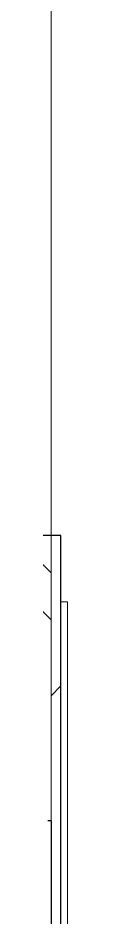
# Model space of a CAD drawing. Header units: millimetres. Extents: x -695119 to 412940, y -249585 to 622758.
# Drawn here: x 292938 to 292966, y 97997 to 99352 of the extents above; entities that cross this region are included whole.
import ezdxf

# ---------------------------------------------------------------- set-up
doc = ezdxf.new("R2010")
doc.units = ezdxf.units.MM
doc.linetypes.add('ADSK_Линия сетки', pattern=[25, 20, -2.5, 0, -2.5])
doc.linetypes.add('ADSK_Штриховая_ш2 п1_5', pattern=[4.5, 3, -1.5])
for name, color, linetype, lineweight in [('Двери', 8, 'Continuous', 9), ('Ограждение', 8, 'Continuous', 9), ('Оси', 252, 'Continuous', 9), ('Стены внутренние', 252, 'Continuous', 18), ('Стены наружные', 252, 'Continuous', 18)]:
    doc.layers.add(name, color=color, linetype=linetype, lineweight=lineweight)

# ---------------------------------------------------------------- blocks, each defined once
blk = doc.blocks.new('план 2 этажа')
at = {"layer": 'Двери', "lineweight": 18, "true_color": 0x636466}
h = blk.add_hatch(dxfattribs=at)
h.set_pattern_fill('FP_2', color=251, angle=90, style=0, pattern_type=2)
h.set_pattern_definition([(135, (292745.813, 99346.636), (-35.3553, -35.3553), [])])
h.paths.add_polyline_path([(292550.8, 98421.6), (292940.8, 98421.6), (292940.8, 98571.6), (292550.8, 98571.6), (292550.8, 98441.4)])
h.paths.add_polyline_path([(292749.2, 100371.6), (292940.8, 100371.6), (292940.8, 100521.6), (292550.8, 100521.6), (292550.8, 100371.6)])
at = {"layer": 'Двери', "color": 251, "linetype": 'ADSK_Штриховая_ш2 п1_5', "true_color": 0x636466}
for p, q in [((292940.8, 98571.6), (292550.8, 98571.6)), ((292940.8, 98421.6), (292940.8, 98571.6))]:
    blk.add_line(p, q, dxfattribs=at)
at = {"layer": 'Ограждение', "color": 251, "true_color": 0x636466}
for p in [(292955.8, 98471.6), (292965.8, 97541.6)]:
    blk.add_line(p, (292965.8, 98471.6), dxfattribs=at)
at = {"layer": 'Оси', "color": 251, "linetype": 'ADSK_Линия сетки', "ltscale": 100, "true_color": 0x636466}
blk.add_line((292940.8, 112662.3), (292940.8, 46685.5), dxfattribs=at)
at = {"layer": 'Стены внутренние', "color": 251, "true_color": 0x636466}
blk.add_line((292940.8, 100796.6), (292940.8, 98571.6), dxfattribs=at)
at = {"layer": 'Стены внутренние', "color": 251, "lineweight": 30, "true_color": 0x636466}
for p, q in [((292940.8, 98571.6), (292550.8, 98571.6)), ((292940.8, 98141.6), (292935.8, 98141.6))]:
    blk.add_line(p, q, dxfattribs=at)
at = {"layer": 'Стены наружные', "color": 251, "lineweight": 30, "true_color": 0x636466}
for p, q in [((292955.8, 98571.6), (292940.8, 98571.6)), ((292955.8, 97531.6), (292955.8, 98571.6)), ((292940.8, 98141.6), (292940.8, 97396.6))]:
    blk.add_line(p, q, dxfattribs=at)
at = {"layer": 'Стены наружные', "color": 251, "true_color": 0x636466}
blk.add_line((292940.8, 98571.6), (292940.8, 98141.6), dxfattribs=at)
at = {"layer": 'Стены наружные', "color": 251, "linetype": 'Continuous', "lineweight": 9, "true_color": 0x636466}
blk.add_line((292940.8, 98330.1), (292955.8, 98345.1), dxfattribs=at)

msp = doc.modelspace()

# ---------------------------------------------------------------- block references
msp.add_blockref('план 2 этажа', (0, 0))

doc.saveas('drawing.dxf')
